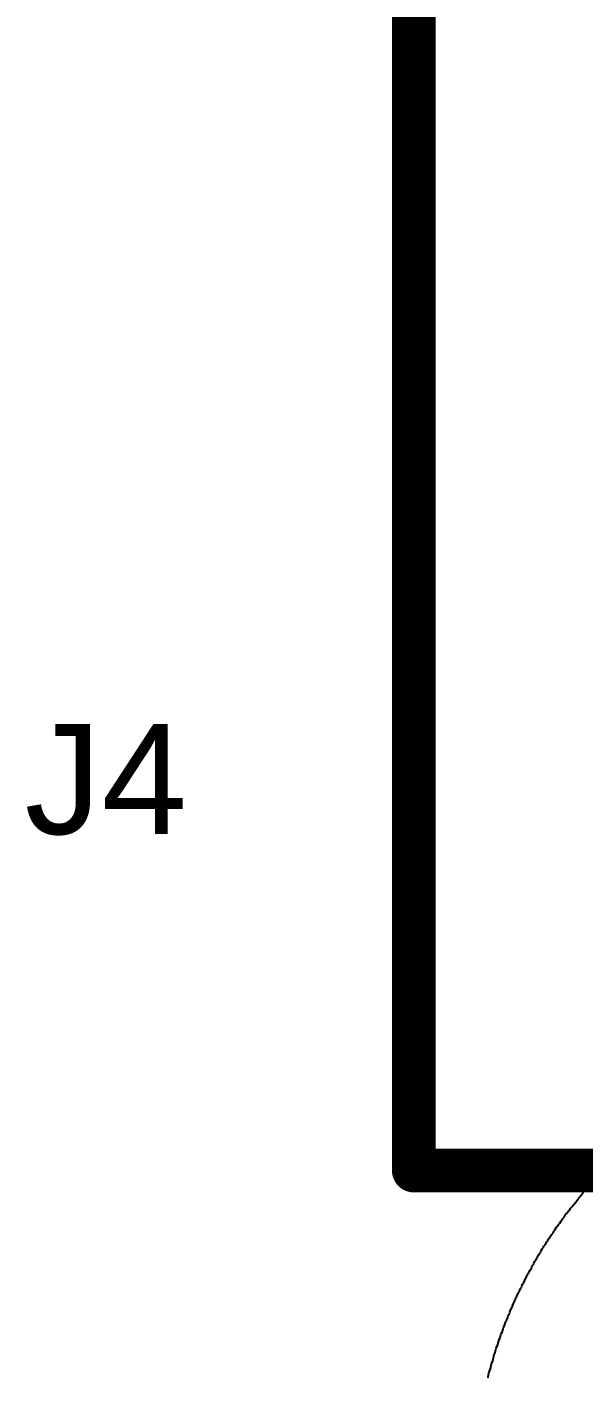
# Model space of a CAD drawing. Header units: inches. Extents: x -0.3 to 12.2, y -3.2 to 4.4.
# Drawn here: x 3.3889 to 3.5161, y 1.921 to 2.2292 of the extents above; entities that cross this region are included whole.
import ezdxf

# ---------------------------------------------------------------- set-up
doc = ezdxf.new("R2010")
doc.units = ezdxf.units.IN
doc.header["$MEASUREMENT"] = 0
for name, color, linetype in [('Board Layer Stack Bottom Overlay', 54, 'Continuous'), ('Top Assembly', 6, 'Continuous'), ('Top Overlay', 2, 'Continuous')]:
    doc.layers.add(name, color=color, linetype=linetype)
doc.styles.add('Arial', font='', dxfattribs={"height": 0.2})
doc.styles.get('Arial').set_extended_font_data('Arial')

# ---------------------------------------------------------------- blocks, each defined once
blk = doc.blocks.new('MICTOR_38_PIN_310')
at = {"layer": 'Top Assembly'}
for points in [[(-0.74, 0, 0.006, 0.006, 0), (0.2874, 0, 0.006, 0.006, 0)], [(-0.74, 0, 0.006, 0.006, 0), (-0.74, -0.2752, 0.006, 0.006, 0)]]:
    blk.add_lwpolyline(points, format="xyseb", dxfattribs=at)
blk.add_lwpolyline([(-0.7415, 0, 0.003, 0.003, 1), (-0.7385, 0, 0.003, 0.003, 1)], format="xyseb", close=True, dxfattribs=at)
blk.add_lwpolyline([(-0.7415, 0, 0.003, 0.003, 1), (-0.7385, 0, 0.003, 0.003, 1)], format="xyseb", close=True, dxfattribs=at)
at = {"layer": 'Top Overlay'}
for points in [[(-0.74, 0, 0.01, 0.01, 0), (0.2874, 0, 0.01, 0.01, 0)], [(-0.74, 0, 0.01, 0.01, 0), (-0.74, -0.2752, 0.01, 0.01, 0)]]:
    blk.add_lwpolyline(points, format="xyseb", dxfattribs=at)
blk.add_lwpolyline([(-0.7425, 0, 0.005, 0.005, 1), (-0.7375, 0, 0.005, 0.005, 1)], format="xyseb", close=True, dxfattribs=at)
blk.add_lwpolyline([(-0.7425, 0, 0.005, 0.005, 1), (-0.7375, 0, 0.005, 0.005, 1)], format="xyseb", close=True, dxfattribs=at)

msp = doc.modelspace()

# ---------------------------------------------------------------- linework, layer by layer
at = {"layer": 'Board Layer Stack Bottom Overlay'}
for p, q in [((3.51411, 1.96008), (3.51428, 1.96036)), ((3.51428, 1.96036), (3.51468, 1.96076)), ((3.51468, 1.96076), (3.51485, 1.96105)), ((3.51485, 1.96105), (3.51502, 1.96122)), ((3.51502, 1.96122), (3.51508, 1.96133)), ((3.51508, 1.96133), (3.51525, 1.9615)), ((3.51525, 1.9615), (3.5153, 1.96161)), ((3.5153, 1.96161), (3.5157, 1.96201)), ((3.5157, 1.96201), (3.51576, 1.96213)), ((3.51576, 1.96213), (3.51601, 1.96244)), ((3.51601, 1.96244), (3.51627, 1.96269)), ((3.51184, 1.95713), (3.51189, 1.95724)), ((3.51189, 1.95724), (3.51212, 1.95764)), ((3.51212, 1.95764), (3.51252, 1.95803)), ((3.51252, 1.95803), (3.51269, 1.95832)), ((3.51269, 1.95832), (3.51297, 1.9586)), ((3.51297, 1.9586), (3.51326, 1.95911)), ((3.51326, 1.95911), (3.5136, 1.95946)), ((3.5136, 1.95946), (3.5138, 1.95982)), ((3.5138, 1.95982), (3.51391, 1.95988)), ((3.51391, 1.95988), (3.51411, 1.96008)), ((3.50945, 1.95389), (3.50968, 1.95411)), ((3.50968, 1.95411), (3.51002, 1.95474)), ((3.51002, 1.95474), (3.5103, 1.95502)), ((3.5103, 1.95502), (3.51053, 1.95542)), ((3.51053, 1.95542), (3.5107, 1.95559)), ((3.5107, 1.95559), (3.51076, 1.95571)), ((3.51076, 1.95571), (3.51098, 1.95605)), ((3.51098, 1.95605), (3.51104, 1.95616)), ((3.51104, 1.95616), (3.51113, 1.95625)), ((3.51113, 1.95625), (3.51124, 1.9563)), ((3.51124, 1.9563), (3.5115, 1.95673)), ((3.5115, 1.95673), (3.51155, 1.95684)), ((3.51155, 1.95684), (3.51184, 1.95713)), ((3.50746, 1.95076), (3.5078, 1.95139)), ((3.5078, 1.95139), (3.50797, 1.95156)), ((3.50797, 1.95156), (3.50803, 1.95167)), ((3.50803, 1.95167), (3.50831, 1.95218)), ((3.50831, 1.95218), (3.50854, 1.95241)), ((3.50854, 1.95241), (3.5086, 1.95252)), ((3.5086, 1.95252), (3.50888, 1.95304)), ((3.50888, 1.95304), (3.50917, 1.95332)), ((3.50917, 1.95332), (3.50928, 1.9536)), ((3.50928, 1.9536), (3.50945, 1.95389)), ((3.5055, 1.94767), (3.5057, 1.94798)), ((3.5057, 1.94798), (3.50587, 1.94815)), ((3.50587, 1.94815), (3.50601, 1.94852)), ((3.50601, 1.94852), (3.50621, 1.94883)), ((3.50621, 1.94883), (3.50638, 1.949)), ((3.50638, 1.949), (3.50644, 1.94911)), ((3.50644, 1.94911), (3.50655, 1.9494)), ((3.50655, 1.9494), (3.50678, 1.9498)), ((3.50678, 1.9498), (3.50701, 1.95002)), ((3.50701, 1.95002), (3.50715, 1.95039)), ((3.50715, 1.95039), (3.50723, 1.95048)), ((3.50723, 1.95048), (3.50729, 1.95059)), ((3.50729, 1.95059), (3.50746, 1.95076)), ((3.5036, 1.94423), (3.504, 1.94497)), ((3.504, 1.94497), (3.50428, 1.94537)), ((3.50428, 1.94537), (3.50437, 1.94568)), ((3.50437, 1.94568), (3.50456, 1.94599)), ((3.50456, 1.94599), (3.50473, 1.94616)), ((3.50473, 1.94616), (3.50485, 1.94644)), ((3.50485, 1.94644), (3.50491, 1.94667)), ((3.50491, 1.94667), (3.50508, 1.94696)), ((3.50508, 1.94696), (3.50519, 1.94707)), ((3.50519, 1.94707), (3.50525, 1.94718)), ((3.50525, 1.94718), (3.50536, 1.9473)), ((3.50536, 1.9473), (3.5055, 1.94767)), ((3.50212, 1.94127), (3.50232, 1.94181)), ((3.50232, 1.94181), (3.50252, 1.94201)), ((3.50252, 1.94201), (3.50269, 1.94241)), ((3.50269, 1.94241), (3.50275, 1.94264)), ((3.50275, 1.94264), (3.50297, 1.94304)), ((3.50297, 1.94304), (3.50309, 1.94315)), ((3.50309, 1.94315), (3.5032, 1.94343)), ((3.5032, 1.94343), (3.5034, 1.94397)), ((3.5034, 1.94397), (3.50354, 1.94412)), ((3.50354, 1.94412), (3.5036, 1.94423)), ((3.50062, 1.93829), (3.5009, 1.93875)), ((3.5009, 1.93875), (3.50104, 1.93912)), ((3.50104, 1.93912), (3.50124, 1.93966)), ((3.50124, 1.93966), (3.50144, 1.93985)), ((3.50144, 1.93985), (3.50155, 1.94014)), ((3.50155, 1.94014), (3.50175, 1.94068)), ((3.50175, 1.94068), (3.50184, 1.94076)), ((3.50184, 1.94076), (3.50189, 1.94088)), ((3.50189, 1.94088), (3.50201, 1.94099)), ((3.50201, 1.94099), (3.50212, 1.94127)), ((3.49939, 1.93537), (3.49951, 1.93582)), ((3.49951, 1.93582), (3.49979, 1.93633)), ((3.49979, 1.93633), (3.49996, 1.93673)), ((3.49996, 1.93673), (3.50002, 1.93696)), ((3.50002, 1.93696), (3.50016, 1.93733)), ((3.50016, 1.93733), (3.5003, 1.93747)), ((3.5003, 1.93747), (3.50036, 1.93758)), ((3.50036, 1.93758), (3.50053, 1.93798)), ((3.50053, 1.93798), (3.50062, 1.93829)), ((3.49795, 1.93187), (3.49823, 1.9325)), ((3.49823, 1.9325), (3.49837, 1.93298)), ((3.49837, 1.93298), (3.49846, 1.93329)), ((3.49846, 1.93329), (3.49866, 1.9336)), ((3.49866, 1.9336), (3.49888, 1.93412)), ((3.49888, 1.93412), (3.49897, 1.93454)), ((3.49897, 1.93454), (3.49925, 1.935)), ((3.49925, 1.935), (3.49939, 1.93537)), ((3.49706, 1.92934), (3.49718, 1.92963)), ((3.49718, 1.92963), (3.49724, 1.92985)), ((3.49724, 1.92985), (3.49732, 1.93022)), ((3.49732, 1.93022), (3.49743, 1.93051)), ((3.49743, 1.93051), (3.49769, 1.93093)), ((3.49769, 1.93093), (3.49783, 1.93159)), ((3.49783, 1.93159), (3.49795, 1.93187)), ((3.49584, 1.92574), (3.4961, 1.92633)), ((3.4961, 1.92633), (3.49618, 1.92682)), ((3.49618, 1.92682), (3.49624, 1.9271)), ((3.49624, 1.9271), (3.4963, 1.92733)), ((3.4963, 1.92733), (3.49655, 1.92775)), ((3.49655, 1.92775), (3.49667, 1.92815)), ((3.49667, 1.92815), (3.49684, 1.92895)), ((3.49684, 1.92895), (3.49706, 1.92934)), ((3.49502, 1.92275), (3.49513, 1.92349)), ((3.49513, 1.92349), (3.49547, 1.92423)), ((3.49547, 1.92423), (3.49556, 1.9246)), ((3.49556, 1.9246), (3.49567, 1.92522)), ((3.49567, 1.92522), (3.49573, 1.92545)), ((3.49573, 1.92545), (3.49584, 1.92574)), ((3.49439, 1.92031), (3.49451, 1.92099)), ((3.49451, 1.92099), (3.49456, 1.92139)), ((3.49456, 1.92139), (3.49468, 1.92184)), ((3.49468, 1.92184), (3.49491, 1.92236)), ((3.49491, 1.92236), (3.49502, 1.92275))]:
    msp.add_line(p, q, dxfattribs=at)

# ---------------------------------------------------------------- block references
at = {"rotation": 90}
msp.add_blockref('MICTOR_38_PIN_310', (3.4774, 2.70771), dxfattribs=at)

# ---------------------------------------------------------------- texts
at = {"layer": 'Top Overlay', "style": 'Arial'}
msp.add_text('J4', height=0.025197, dxfattribs=at).set_placement((3.38836, 2.04464))

doc.saveas('drawing.dxf')
